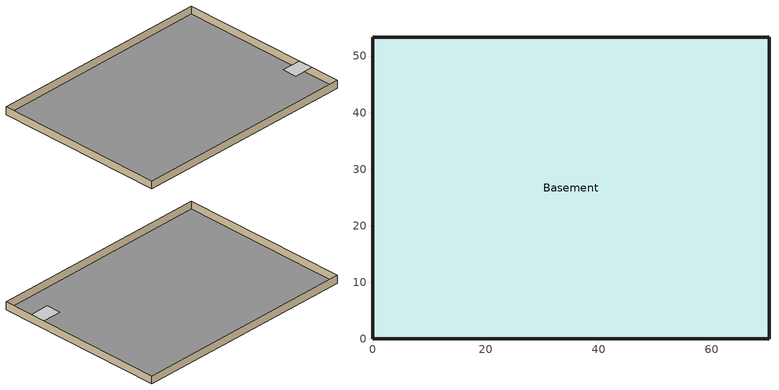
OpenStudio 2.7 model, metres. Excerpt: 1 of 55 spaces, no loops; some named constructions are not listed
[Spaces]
Basement
 floor ground: 70.1,53.34 70.1,0 0,0 0,53.34 z-2.44
 wall ground: 0,53.34 0,0 70.1,0 70.1,53.34 0,53.34 z-2.44:0
 ceiling adiabatic (Typical Interior Wall): 70.1,9.14 70.1,13.72 64.01,13.72 64.01,9.14 z0
[Schedule:Ruleset]
Name | Default Day Schedule
NECB-C-Occupancy | NECB-C-Occupancy Default
NECB-C-Lighting | NECB-C-Lighting Default
NECB-C-Electric-Equipment | NECB-C-Electric-Equipment Default
NECB-C-Thermostat Setpoint-Heating | NECB-C-Thermostat Setpoint-Heating Default
NECB-C-Thermostat Setpoint-Cooling | NECB-C-Thermostat Setpoint-Cooling Default
[Schedule:Day]
NECB-C-Occupancy Default; NECB-C-Occupancy Default|Wkdy Day: 8, 0, 0, 9, 0, 0.1, 10, 0, 0.2, 12, 0, 0.5, 16, 0, 0.7, 17, 0, 0.8, 18, 0, 0.7, 19, 0, 0.5, 21, 0, 0.3, 24, 0, 0
NECB-C-Occupancy Sat Day: 8, 0, 0, 9, 0, 0.1, 10, 0, 0.2, 11, 0, 0.5, 12, 0, 0.6, 13, 0, 0.8, 16, 0, 0.9, 17, 0, 0.8, 18, 0, 0.7, 19, 0, 0.5, 21, 0, 0.2, 24, 0, 0
NECB-C-Occupancy Sun|Hol Day: 8, 0, 0, 9, 0, 0.1, 10, 0, 0.2, 11, 0, 0.5, 12, 0, 0.6, 13, 0, 0.8, 16, 0, 0.9, 17, 0, 0.8, 18, 0, 0.7, 19, 0, 0.5, 24, 0, 0
NECB-C-Lighting Default; NECB-C-Lighting Default|Wkdy Day; NECB-C-Lighting Sat Day; NECB-C-Electric-Equipment Default; NECB-C-Electric-Equipment Default|Wkdy Day; NECB-C-Electric-Equipment Sat Day: 8, 0, 0.05, 9, 0, 0.5, 19, 0, 0.9, 20, 0, 0.6, 21, 0, 0.5, 24, 0, 0.05
NECB-C-Lighting Sun|Hol Day; NECB-C-Electric-Equipment Sun|Hol Day: 8, 0, 0.05, 9, 0, 0.5, 19, 0, 0.9, 24, 0, 0.05
NECB-C-Thermostat Setpoint-Heating Default; NECB-C-Thermostat Setpoint-Heating Default|Wkdy Day; NECB-C-Thermostat Setpoint-Heating Sat Day: 7, 0, 18, 8, 0, 20, 21, 0, 22, 24, 0, 18
NECB-C-Thermostat Setpoint-Heating Sun|Hol Day: 9, 0, 18, 10, 0, 20, 19, 0, 22, 24, 0, 18
NECB-C-Thermostat Setpoint-Cooling Default; NECB-C-Thermostat Setpoint-Cooling Default|Wkdy Day; NECB-C-Thermostat Setpoint-Cooling Sat Day: 7, 0, 35, 21, 0, 24, 24, 0, 35
NECB-C-Thermostat Setpoint-Cooling Sun|Hol Day: 7, 0, 35, 19, 0, 24, 24, 0, 35
[Schedule:Rule] Date Specification Type=DateRange; Start Month=1; Start Day=1; End Month=12; End Day=31
Name | Schedule Ruleset | Rule Order | Day Schedule | Apply Monday | Apply Tuesday | Apply Wednesday | Apply Thursday | Apply Friday | Apply Saturday | Apply Sunday
Schedule Rule 32 | NECB-C-Occupancy | 2 | NECB-C-Occupancy Default|Wkdy Day | Yes | Yes | Yes | Yes | Yes
Schedule Rule 33 | NECB-C-Occupancy | 1 | NECB-C-Occupancy Sat Day |  |  |  |  |  | Yes
Schedule Rule 34 | NECB-C-Occupancy | 0 | NECB-C-Occupancy Sun|Hol Day |  |  |  |  |  |  | Yes
Schedule Rule 35 | NECB-C-Lighting | 2 | NECB-C-Lighting Default|Wkdy Day | Yes | Yes | Yes | Yes | Yes
Schedule Rule 36 | NECB-C-Lighting | 1 | NECB-C-Lighting Sat Day |  |  |  |  |  | Yes
Schedule Rule 37 | NECB-C-Lighting | 0 | NECB-C-Lighting Sun|Hol Day |  |  |  |  |  |  | Yes
Schedule Rule 38 | NECB-C-Electric-Equipment | 2 | NECB-C-Electric-Equipment Default|Wkdy Day | Yes | Yes | Yes | Yes | Yes
Schedule Rule 39 | NECB-C-Electric-Equipment | 1 | NECB-C-Electric-Equipment Sat Day |  |  |  |  |  | Yes
Schedule Rule 40 | NECB-C-Electric-Equipment | 0 | NECB-C-Electric-Equipment Sun|Hol Day |  |  |  |  |  |  | Yes
Schedule Rule 41 | NECB-C-Thermostat Setpoint-Heating | 2 | NECB-C-Thermostat Setpoint-Heating Default|Wkdy Day | Yes | Yes | Yes | Yes | Yes
Schedule Rule 42 | NECB-C-Thermostat Setpoint-Heating | 1 | NECB-C-Thermostat Setpoint-Heating Sat Day |  |  |  |  |  | Yes
Schedule Rule 43 | NECB-C-Thermostat Setpoint-Heating | 0 | NECB-C-Thermostat Setpoint-Heating Sun|Hol Day |  |  |  |  |  |  | Yes
Schedule Rule 44 | NECB-C-Thermostat Setpoint-Cooling | 2 | NECB-C-Thermostat Setpoint-Cooling Default|Wkdy Day | Yes | Yes | Yes | Yes | Yes
Schedule Rule 45 | NECB-C-Thermostat Setpoint-Cooling | 1 | NECB-C-Thermostat Setpoint-Cooling Sat Day |  |  |  |  |  | Yes
Schedule Rule 46 | NECB-C-Thermostat Setpoint-Cooling | 0 | NECB-C-Thermostat Setpoint-Cooling Sun|Hol Day |  |  |  |  |  |  | Yes
